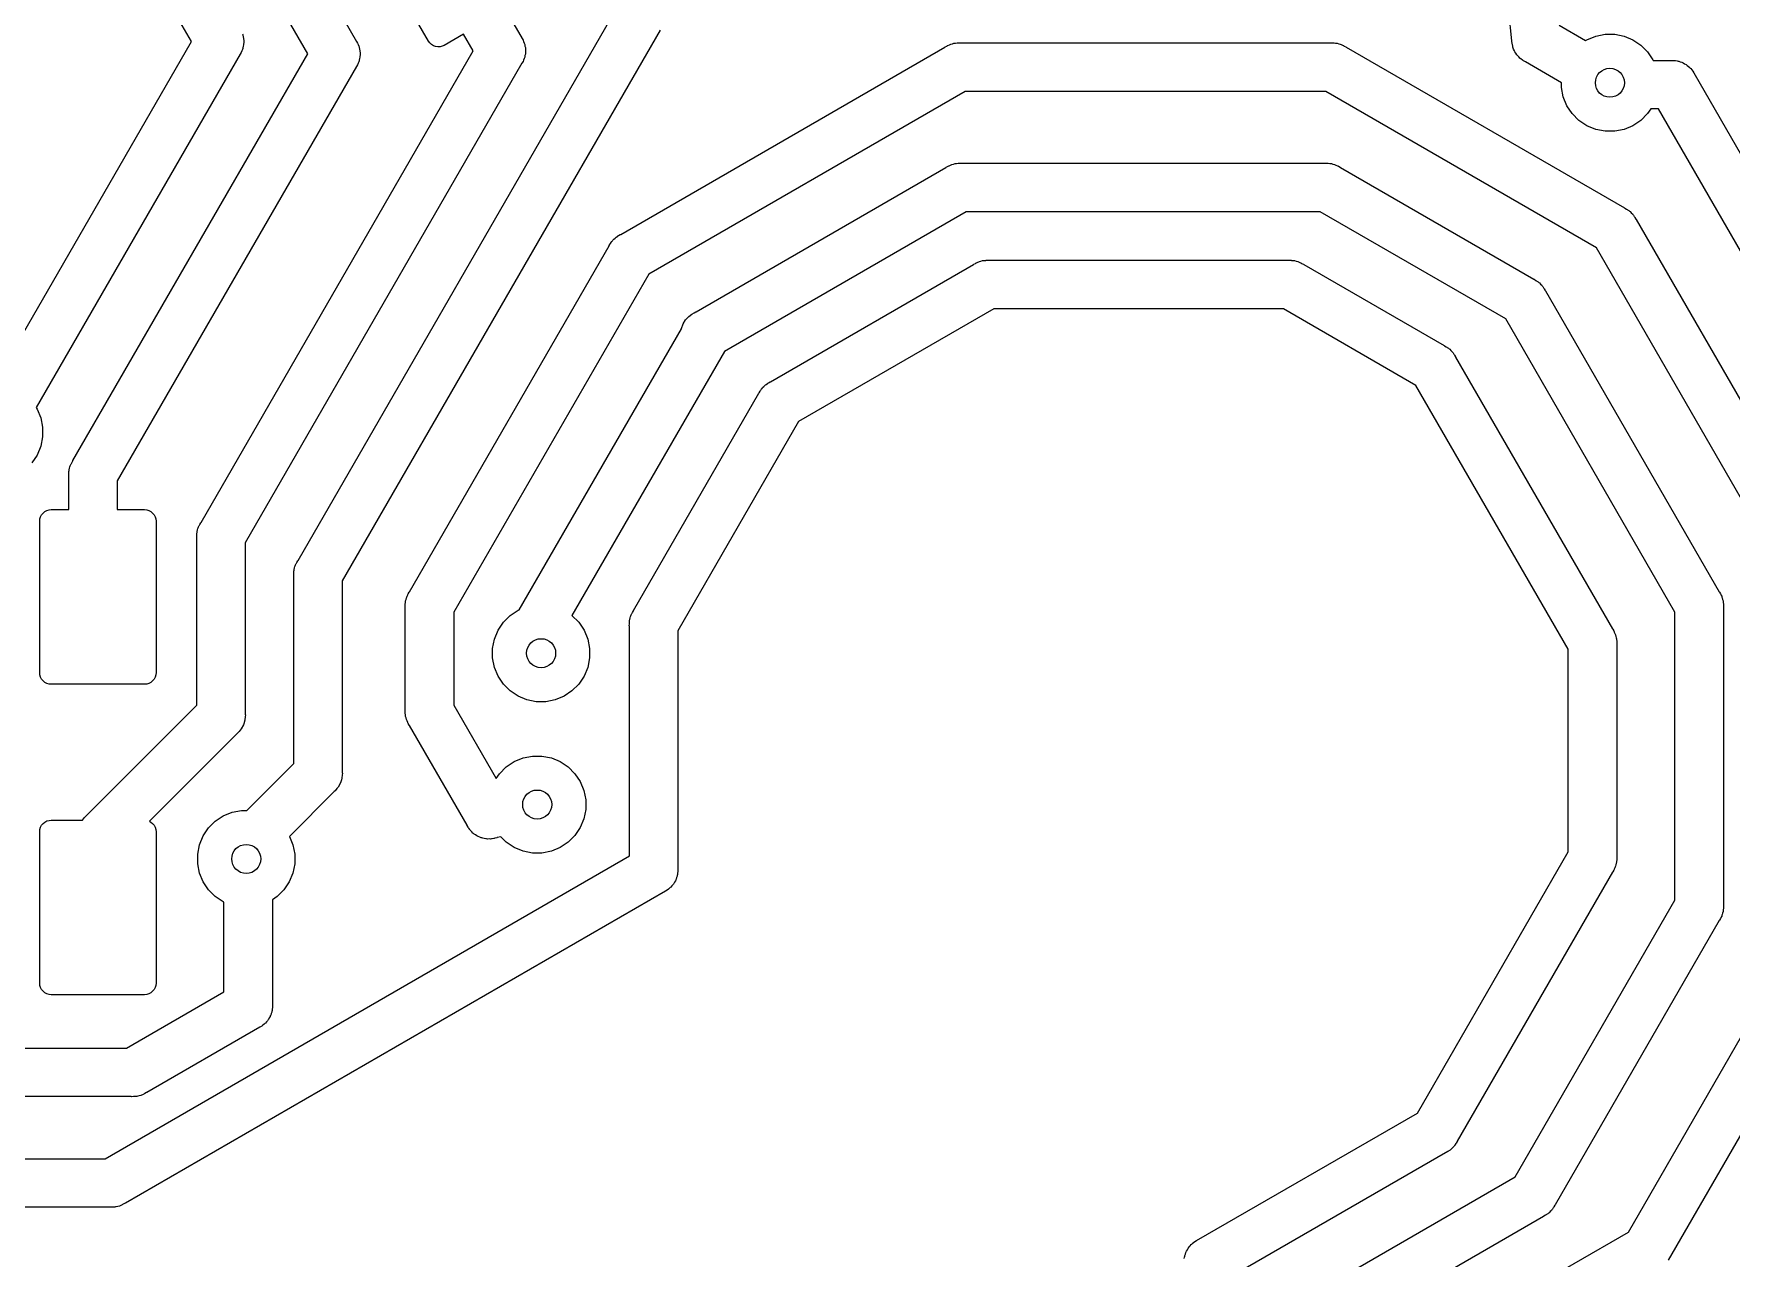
# Model space of a CAD drawing. Extents: x 3.79 to 7.56, y -4.78 to -3.57.
# Drawn here: x 4.8947 to 5.2392, y -4.203 to -3.9547 of the extents above; entities that cross this region are included whole.
import ezdxf

# ---------------------------------------------------------------- set-up
doc = ezdxf.new("R2010")
doc.units = 0
doc.header["$MEASUREMENT"] = 0
doc.layers.add('BLACK', color=7, linetype='CONTINUOUS')

msp = doc.modelspace()

# ---------------------------------------------------------------- linework, layer by layer
at = {"layer": 'BLACK', "linetype": 'CONTINUOUS'}
for p, q in [((4.94114, -3.92321), (4.96018, -3.95619)), ((4.92667, -3.95621), (4.91029, -3.92784)), ((4.95028, -3.95872), (4.93216, -3.92733)), ((4.97477, -3.95612), (4.95941, -3.92953)), ((4.9483, -4.06148), (5.0128, -3.94978)), ((4.99044, -3.9498), (4.99377, -3.95557)), ((5.19468, -3.95608), (5.19404, -3.9501)), ((5.02178, -3.95391), (4.95728, -4.06561)), ((5.20424, -3.9529), (5.20963, -3.95602)), ((4.88661, -4.02559), (4.92667, -3.95621)), ((4.93703, -3.95462), (4.93707, -3.95478)), ((4.93707, -3.95764), (4.93703, -3.9578)), ((4.93707, -3.95478), (4.93713, -3.95493)), ((4.93713, -3.95749), (4.93707, -3.95764)), ((4.93713, -3.95493), (4.93718, -3.95525)), ((4.93718, -3.95717), (4.93713, -3.95749)), ((4.93718, -3.95525), (4.93725, -3.95557)), ((4.93725, -3.95686), (4.93718, -3.95717)), ((4.93725, -3.95557), (4.93726, -3.95573)), ((4.93726, -3.9567), (4.93725, -3.95686)), ((4.93726, -3.95573), (4.93729, -3.95589)), ((4.93729, -3.95654), (4.93726, -3.9567)), ((4.93729, -3.95589), (4.93728, -3.95621)), ((4.93728, -3.95621), (4.93729, -3.95654)), ((4.96018, -3.95619), (4.9604, -3.95653)), ((4.9604, -3.95653), (4.96051, -3.95683)), ((4.96051, -3.95683), (4.96064, -3.95713)), ((4.96064, -3.95713), (4.96068, -3.95729)), ((4.96068, -3.95729), (4.96074, -3.95744)), ((4.96074, -3.95744), (4.96079, -3.95776)), ((4.97504, -3.9565), (4.97477, -3.95612)), ((4.97537, -3.95682), (4.97504, -3.9565)), ((4.97577, -3.95706), (4.97537, -3.95682)), ((4.9762, -3.95723), (4.97577, -3.95706)), ((4.97666, -3.9573), (4.9762, -3.95723)), ((4.97712, -3.95729), (4.97666, -3.9573)), ((4.97757, -3.95718), (4.97712, -3.95729)), ((4.97799, -3.95699), (4.97757, -3.95718)), ((4.98191, -3.95473), (4.97799, -3.95699)), ((4.98386, -3.9581), (4.98191, -3.95473)), ((4.99377, -3.95557), (4.99398, -3.95591)), ((4.99398, -3.95591), (4.99409, -3.95621)), ((4.99409, -3.95621), (4.99423, -3.95651)), ((4.99423, -3.95651), (4.99426, -3.95666)), ((4.99426, -3.95666), (4.99432, -3.95682)), ((4.99432, -3.95682), (4.99437, -3.95713)), ((4.99437, -3.95713), (4.99445, -3.95745)), ((4.99445, -3.95745), (4.99445, -3.95761)), ((4.99445, -3.95761), (4.99448, -3.95777)), ((5.0138, -3.99533), (5.07958, -3.95736)), ((5.07958, -3.95736), (5.07964, -3.95731)), ((5.07964, -3.95731), (5.08, -3.95712)), ((5.08, -3.95712), (5.08014, -3.95703)), ((5.08014, -3.95703), (5.08021, -3.957)), ((5.08021, -3.957), (5.0805, -3.95685)), ((5.0805, -3.95685), (5.08065, -3.9568)), ((5.08065, -3.9568), (5.0808, -3.95673)), ((5.0808, -3.95673), (5.08111, -3.95666)), ((5.08111, -3.95666), (5.08142, -3.95657)), ((5.08142, -3.95657), (5.08159, -3.95655)), ((5.08159, -3.95655), (5.08174, -3.95651)), ((5.08174, -3.95651), (5.08207, -3.9565)), ((5.08207, -3.9565), (5.08215, -3.9565)), ((5.08215, -3.9565), (5.08231, -3.9565)), ((5.08231, -3.9565), (5.08271, -3.95648)), ((5.08271, -3.95648), (5.08279, -3.9565)), ((5.08279, -3.9565), (5.15785, -3.9565)), ((5.15785, -3.9565), (5.15793, -3.95648)), ((5.15793, -3.95648), (5.15833, -3.9565)), ((5.15833, -3.9565), (5.15849, -3.9565)), ((5.15849, -3.9565), (5.15857, -3.9565)), ((5.15857, -3.9565), (5.1589, -3.95651)), ((5.1589, -3.95651), (5.15905, -3.95655)), ((5.15905, -3.95655), (5.15922, -3.95657)), ((5.15922, -3.95657), (5.15953, -3.95666)), ((5.15953, -3.95666), (5.15984, -3.95673)), ((5.15984, -3.95673), (5.15999, -3.9568)), ((5.15999, -3.9568), (5.16014, -3.95685)), ((5.16014, -3.95685), (5.16043, -3.957)), ((5.16043, -3.957), (5.1605, -3.95703)), ((5.1605, -3.95703), (5.16064, -3.95712)), ((5.16064, -3.95712), (5.161, -3.95731)), ((5.161, -3.95731), (5.16106, -3.95736)), ((5.16106, -3.95736), (5.21753, -3.98996)), ((5.19467, -3.95622), (5.19468, -3.95608)), ((5.19473, -3.95656), (5.19467, -3.95622)), ((5.19474, -3.95666), (5.19473, -3.95656)), ((5.19477, -3.9568), (5.19474, -3.95666)), ((5.19483, -3.95718), (5.19477, -3.9568)), ((5.19486, -3.95727), (5.19483, -3.95718)), ((5.19488, -3.95737), (5.19486, -3.95727)), ((5.19503, -3.95773), (5.19488, -3.95737)), ((5.19517, -3.95809), (5.19503, -3.95773)), ((5.20963, -3.95602), (5.2099, -3.95584)), ((5.2099, -3.95584), (5.2117, -3.9551)), ((5.2117, -3.9551), (5.2136, -3.95472)), ((5.2136, -3.95472), (5.21554, -3.95472)), ((5.21554, -3.95472), (5.21744, -3.9551)), ((5.21744, -3.9551), (5.21923, -3.95584)), ((5.21923, -3.95584), (5.22084, -3.95692)), ((5.22084, -3.95692), (5.22221, -3.95829)), ((4.93657, -3.95874), (4.89515, -4.03049)), ((4.90263, -4.04124), (4.95028, -3.95872)), ((4.92862, -4.05378), (4.98386, -3.9581)), ((4.93679, -3.9584), (4.93657, -3.95874)), ((4.9369, -3.9581), (4.93679, -3.9584)), ((4.93703, -3.9578), (4.9369, -3.9581)), ((4.99376, -3.96062), (4.9376, -4.05791)), ((4.9604, -3.96091), (4.96018, -3.96125)), ((4.96051, -3.9606), (4.9604, -3.96091)), ((4.96064, -3.96031), (4.96051, -3.9606)), ((4.96068, -3.96015), (4.96064, -3.96031)), ((4.96074, -3.96), (4.96068, -3.96015)), ((4.96079, -3.95968), (4.96074, -3.96)), ((4.96079, -3.95776), (4.96086, -3.95807)), ((4.96086, -3.95936), (4.96079, -3.95968)), ((4.96086, -3.95807), (4.96087, -3.95823)), ((4.96087, -3.9592), (4.96086, -3.95936)), ((4.96087, -3.95823), (4.9609, -3.95839)), ((4.9609, -3.95904), (4.96087, -3.9592)), ((4.9609, -3.95839), (4.96089, -3.95872)), ((4.96089, -3.95872), (4.9609, -3.95904)), ((4.99398, -3.96028), (4.99376, -3.96062)), ((4.99409, -3.95998), (4.99398, -3.96028)), ((4.99423, -3.95968), (4.99409, -3.95998)), ((4.99426, -3.95953), (4.99423, -3.95968)), ((4.99432, -3.95938), (4.99426, -3.95953)), ((4.99437, -3.95906), (4.99432, -3.95938)), ((4.99445, -3.95874), (4.99437, -3.95906)), ((4.99448, -3.95842), (4.99445, -3.95858)), ((4.99445, -3.95858), (4.99445, -3.95874)), ((4.99448, -3.95777), (4.99447, -3.9581)), ((4.99447, -3.9581), (4.99448, -3.95842)), ((5.19522, -3.95817), (5.19517, -3.95809)), ((5.19526, -3.95827), (5.19522, -3.95817)), ((5.19548, -3.95858), (5.19526, -3.95827)), ((5.19568, -3.95891), (5.19548, -3.95858)), ((5.19575, -3.95899), (5.19568, -3.95891)), ((5.19581, -3.95907), (5.19575, -3.95899)), ((5.19608, -3.95934), (5.19581, -3.95907)), ((5.19634, -3.95962), (5.19608, -3.95934)), ((5.19642, -3.95968), (5.19634, -3.95962)), ((5.1965, -3.95975), (5.19642, -3.95968)), ((5.19682, -3.95996), (5.1965, -3.95975)), ((5.19693, -3.96004), (5.19682, -3.95996)), ((5.19702, -3.96009), (5.19693, -3.96004)), ((5.19731, -3.96028), (5.19702, -3.96009)), ((5.19744, -3.96034), (5.19731, -3.96028)), ((5.20472, -3.96456), (5.19744, -3.96034)), ((5.22221, -3.95829), (5.22329, -3.9599)), ((5.22329, -3.9599), (5.22335, -3.96004)), ((5.22335, -3.96004), (5.22719, -3.96004)), ((5.22719, -3.96004), (5.22759, -3.96003)), ((5.22759, -3.96003), (5.22791, -3.96008)), ((5.22791, -3.96008), (5.22824, -3.96011)), ((5.22824, -3.96011), (5.22839, -3.96016)), ((5.22839, -3.96016), (5.22855, -3.96018)), ((5.22855, -3.96018), (5.22885, -3.9603)), ((5.22885, -3.9603), (5.22916, -3.96039)), ((5.22916, -3.96039), (5.22931, -3.96047)), ((5.22931, -3.96047), (5.22946, -3.96053)), ((5.22946, -3.96053), (5.22973, -3.9607)), ((5.22973, -3.9607), (5.23002, -3.96085)), ((5.23002, -3.96085), (5.23014, -3.96095)), ((5.23014, -3.96095), (5.23028, -3.96104)), ((5.23028, -3.96104), (5.23052, -3.96126)), ((4.96018, -3.96125), (4.91161, -4.04537)), ((5.20472, -3.96554), (5.20472, -3.96456)), ((5.23052, -3.96126), (5.23077, -3.96146)), ((5.23077, -3.96146), (5.23087, -3.96159)), ((5.23087, -3.96159), (5.23099, -3.9617)), ((5.23099, -3.9617), (5.23118, -3.96196)), ((5.23118, -3.96196), (5.23138, -3.96221)), ((5.23138, -3.96221), (5.23157, -3.96257)), ((5.23157, -3.96257), (5.2829, -4.05148)), ((5.08371, -3.96634), (5.01951, -4.0034)), ((5.15693, -3.96634), (5.08371, -3.96634)), ((5.21182, -3.99803), (5.15693, -3.96634)), ((5.2051, -3.96744), (5.20472, -3.96554)), ((5.20584, -3.96923), (5.2051, -3.96744)), ((5.20692, -3.97084), (5.20584, -3.96923)), ((5.20829, -3.97221), (5.20692, -3.97084)), ((5.22221, -3.97084), (5.22084, -3.97221)), ((5.22285, -3.96988), (5.22221, -3.97084)), ((5.22443, -3.96988), (5.22285, -3.96988)), ((5.27392, -4.0556), (5.22443, -3.96988)), ((5.2099, -3.97329), (5.20829, -3.97221)), ((5.2117, -3.97403), (5.2099, -3.97329)), ((5.2136, -3.97441), (5.2117, -3.97403)), ((5.21554, -3.97441), (5.2136, -3.97441)), ((5.21744, -3.97403), (5.21554, -3.97441)), ((5.21923, -3.97329), (5.21744, -3.97403)), ((5.22084, -3.97221), (5.21923, -3.97329)), ((5.02912, -4.01103), (5.07981, -3.98177)), ((5.07981, -3.98177), (5.07987, -3.98172)), ((5.07987, -3.98172), (5.08023, -3.98152)), ((5.08023, -3.98152), (5.08037, -3.98144)), ((5.08037, -3.98144), (5.08044, -3.98141)), ((5.08044, -3.98141), (5.08073, -3.98126)), ((5.08073, -3.98126), (5.08088, -3.98121)), ((5.08088, -3.98121), (5.08103, -3.98114)), ((5.08103, -3.98114), (5.08135, -3.98107)), ((5.08135, -3.98107), (5.08166, -3.98098)), ((5.08166, -3.98098), (5.08182, -3.98096)), ((5.08182, -3.98096), (5.08198, -3.98092)), ((5.08198, -3.98092), (5.0823, -3.98091)), ((5.0823, -3.98091), (5.08238, -3.98091)), ((5.08238, -3.98091), (5.08254, -3.98091)), ((5.08254, -3.98091), (5.08294, -3.98089)), ((5.08294, -3.98089), (5.08302, -3.98091)), ((5.08302, -3.98091), (5.15667, -3.98091)), ((5.15667, -3.98091), (5.15675, -3.98089)), ((5.15675, -3.98089), (5.15715, -3.98091)), ((5.15715, -3.98091), (5.15731, -3.98091)), ((5.15731, -3.98091), (5.15739, -3.98091)), ((5.15739, -3.98091), (5.15772, -3.98092)), ((5.15772, -3.98092), (5.15787, -3.98096)), ((5.15787, -3.98096), (5.15804, -3.98098)), ((5.15804, -3.98098), (5.15835, -3.98107)), ((5.15835, -3.98107), (5.15866, -3.98114)), ((5.15866, -3.98114), (5.15881, -3.98121)), ((5.15881, -3.98121), (5.15896, -3.98126)), ((5.15896, -3.98126), (5.15925, -3.98141)), ((5.15925, -3.98141), (5.15932, -3.98144)), ((5.15932, -3.98144), (5.15946, -3.98152)), ((5.15946, -3.98152), (5.15982, -3.98172)), ((5.15982, -3.98172), (5.15988, -3.98177)), ((5.15988, -3.98177), (5.19913, -4.00443)), ((5.08394, -3.99075), (5.03483, -4.0191)), ((5.15575, -3.99075), (5.08394, -3.99075)), ((5.19341, -4.01249), (5.15575, -3.99075)), ((5.21753, -3.98996), (5.21761, -3.98999)), ((5.21761, -3.98999), (5.21795, -3.9902)), ((5.21795, -3.9902), (5.21809, -3.99028)), ((5.21809, -3.99028), (5.21816, -3.99033)), ((5.21816, -3.99033), (5.21843, -3.9905)), ((5.21843, -3.9905), (5.21855, -3.99061)), ((5.21855, -3.99061), (5.21868, -3.99071)), ((5.21868, -3.99071), (5.2189, -3.99094)), ((5.2189, -3.99094), (5.21914, -3.99116)), ((5.21914, -3.99116), (5.21923, -3.99129)), ((5.21923, -3.99129), (5.21934, -3.99141)), ((5.21934, -3.99141), (5.21951, -3.99169)), ((5.21951, -3.99169), (5.21956, -3.99175)), ((5.21956, -3.99175), (5.21964, -3.99189)), ((5.21964, -3.99189), (5.21985, -3.99224)), ((5.01324, -3.99566), (5.01338, -3.99558)), ((5.01338, -3.99558), (5.01372, -3.99536)), ((5.01372, -3.99536), (5.0138, -3.99533)), ((5.21985, -3.99224), (5.21988, -3.99231)), ((5.21988, -3.99231), (5.2544, -4.0521)), ((4.97094, -4.06786), (5.01145, -3.99769)), ((5.01145, -3.99769), (5.01148, -3.99761)), ((5.01148, -3.99761), (5.01169, -3.99727)), ((5.01169, -3.99727), (5.01177, -3.99713)), ((5.01177, -3.99713), (5.01182, -3.99706)), ((5.01182, -3.99706), (5.01199, -3.99679)), ((5.01199, -3.99679), (5.0121, -3.99667)), ((5.0121, -3.99667), (5.01219, -3.99654)), ((5.01219, -3.99654), (5.01243, -3.99632)), ((5.01243, -3.99632), (5.01265, -3.99608)), ((5.01265, -3.99608), (5.01278, -3.99599)), ((5.01278, -3.99599), (5.0129, -3.99588)), ((5.0129, -3.99588), (5.01318, -3.9957)), ((5.01318, -3.9957), (5.01324, -3.99566)), ((5.24506, -4.05561), (5.21182, -3.99803)), ((5.04419, -4.02523), (5.08538, -4.00145)), ((5.08538, -4.00145), (5.08544, -4.0014)), ((5.08544, -4.0014), (5.0858, -4.00121)), ((5.0858, -4.00121), (5.08594, -4.00113)), ((5.08594, -4.00113), (5.08601, -4.0011)), ((5.08601, -4.0011), (5.0863, -4.00094)), ((5.0863, -4.00094), (5.08645, -4.0009)), ((5.08645, -4.0009), (5.0866, -4.00083)), ((5.0866, -4.00083), (5.08691, -4.00076)), ((5.08691, -4.00076), (5.08722, -4.00066)), ((5.08722, -4.00066), (5.08739, -4.00065)), ((5.08739, -4.00065), (5.08754, -4.00061)), ((5.08754, -4.00061), (5.08787, -4.0006)), ((5.08787, -4.0006), (5.08795, -4.00059)), ((5.08795, -4.00059), (5.08811, -4.00059)), ((5.08811, -4.00059), (5.08851, -4.00058)), ((5.08851, -4.00058), (5.08859, -4.00059)), ((5.08859, -4.00059), (5.1492, -4.00059)), ((5.1492, -4.00059), (5.14928, -4.00058)), ((5.14928, -4.00058), (5.14969, -4.00059)), ((5.14969, -4.00059), (5.14985, -4.00059)), ((5.14985, -4.00059), (5.14993, -4.0006)), ((5.14993, -4.0006), (5.15025, -4.00061)), ((5.15025, -4.00061), (5.15041, -4.00065)), ((5.15041, -4.00065), (5.15057, -4.00066)), ((5.15057, -4.00066), (5.15088, -4.00076)), ((5.15088, -4.00076), (5.1512, -4.00083)), ((5.1512, -4.00083), (5.15134, -4.0009)), ((5.15134, -4.0009), (5.1515, -4.00094)), ((5.1515, -4.00094), (5.15178, -4.0011)), ((5.15178, -4.0011), (5.15186, -4.00113)), ((5.15186, -4.00113), (5.152, -4.00121)), ((5.152, -4.00121), (5.15235, -4.0014)), ((5.15235, -4.0014), (5.15242, -4.00145)), ((5.15242, -4.00145), (5.1809, -4.0179)), ((5.01951, -4.0034), (4.97992, -4.07198)), ((5.19913, -4.00443), (5.1992, -4.00445)), ((5.1992, -4.00445), (5.19955, -4.00467)), ((5.19955, -4.00467), (5.19969, -4.00475)), ((5.19969, -4.00475), (5.19975, -4.0048)), ((5.19975, -4.0048), (5.20003, -4.00497)), ((5.20003, -4.00497), (5.20014, -4.00508)), ((5.20014, -4.00508), (5.20028, -4.00517)), ((5.20028, -4.00517), (5.2005, -4.00541)), ((5.2005, -4.00541), (5.20073, -4.00563)), ((5.20073, -4.00563), (5.20083, -4.00576)), ((5.20083, -4.00576), (5.20094, -4.00588)), ((5.20094, -4.00588), (5.20111, -4.00615)), ((5.20111, -4.00615), (5.20116, -4.00622)), ((5.20116, -4.00622), (5.20124, -4.00636)), ((5.20124, -4.00636), (5.20145, -4.0067)), ((5.20145, -4.0067), (5.20148, -4.00678)), ((5.20148, -4.00678), (5.23674, -4.06785)), ((5.02647, -4.0135), (5.02698, -4.01267)), ((5.02698, -4.01267), (5.02765, -4.01197)), ((5.02765, -4.01197), (5.02824, -4.01154)), ((5.02824, -4.01154), (5.0287, -4.01127)), ((5.0287, -4.01127), (5.02904, -4.01106)), ((5.02904, -4.01106), (5.02912, -4.01103)), ((5.08951, -4.01043), (5.04991, -4.0333)), ((5.14829, -4.01043), (5.08951, -4.01043)), ((5.17519, -4.02597), (5.14829, -4.01043)), ((5.22776, -4.07197), (5.19341, -4.01249)), ((4.99322, -4.07149), (5.02611, -4.01453)), ((5.02611, -4.01453), (5.02613, -4.0144)), ((5.02613, -4.0144), (5.02647, -4.0135)), ((5.03483, -4.0191), (5.00391, -4.07267)), ((5.1809, -4.0179), (5.18098, -4.01793)), ((5.18098, -4.01793), (5.18132, -4.01814)), ((5.18132, -4.01814), (5.18146, -4.01822)), ((5.18146, -4.01822), (5.18153, -4.01827)), ((5.18153, -4.01827), (5.1818, -4.01844)), ((5.1818, -4.01844), (5.18192, -4.01855)), ((5.18192, -4.01855), (5.18205, -4.01864)), ((5.18205, -4.01864), (5.18227, -4.01888)), ((5.18227, -4.01888), (5.18251, -4.0191)), ((5.18251, -4.0191), (5.18261, -4.01923)), ((5.18261, -4.01923), (5.18272, -4.01935)), ((5.18272, -4.01935), (5.18289, -4.01963)), ((5.18289, -4.01963), (5.18293, -4.01969)), ((5.18293, -4.01969), (5.18302, -4.01983)), ((5.18302, -4.01983), (5.18323, -4.02018)), ((5.18323, -4.02018), (5.18326, -4.02025)), ((5.18326, -4.02025), (5.21508, -4.07538)), ((5.04238, -4.02668), (5.04249, -4.02657)), ((5.04249, -4.02657), (5.04259, -4.02643)), ((5.04259, -4.02643), (5.04282, -4.02621)), ((5.04282, -4.02621), (5.04304, -4.02598)), ((5.04304, -4.02598), (5.04318, -4.02588)), ((5.04318, -4.02588), (5.04329, -4.02577)), ((5.04329, -4.02577), (5.04357, -4.0256)), ((5.04357, -4.0256), (5.04363, -4.02555)), ((5.04363, -4.02555), (5.04377, -4.02547)), ((5.04377, -4.02547), (5.04412, -4.02526)), ((5.04412, -4.02526), (5.04419, -4.02523)), ((5.2061, -4.07951), (5.17519, -4.02597)), ((5.01641, -4.07163), (5.04184, -4.02758)), ((5.04184, -4.02758), (5.04187, -4.02751)), ((5.04187, -4.02751), (5.04208, -4.02717)), ((5.04208, -4.02717), (5.04216, -4.02702)), ((5.04216, -4.02702), (5.04221, -4.02696)), ((5.04221, -4.02696), (5.04238, -4.02668)), ((4.89515, -4.03049), (4.89534, -4.03077)), ((4.89534, -4.03077), (4.89608, -4.03256)), ((4.89608, -4.03256), (4.89646, -4.03446)), ((5.04991, -4.0333), (5.02539, -4.07575)), ((4.89646, -4.0364), (4.89608, -4.0383)), ((4.89646, -4.03446), (4.89646, -4.0364)), ((4.89534, -4.0401), (4.89426, -4.04171)), ((4.89608, -4.0383), (4.89534, -4.0401)), ((4.90177, -4.04381), (4.90178, -4.04373)), ((4.90177, -4.04398), (4.90177, -4.04381)), ((4.90178, -4.04373), (4.90179, -4.04341)), ((4.90179, -4.04341), (4.90183, -4.04325)), ((4.90183, -4.04325), (4.90184, -4.04309)), ((4.90184, -4.04309), (4.90194, -4.04278)), ((4.90194, -4.04278), (4.90201, -4.04247)), ((4.90201, -4.04247), (4.90208, -4.04232)), ((4.90208, -4.04232), (4.90212, -4.04216)), ((4.90212, -4.04216), (4.90228, -4.04188)), ((4.90228, -4.04188), (4.90231, -4.0418)), ((4.90231, -4.0418), (4.90239, -4.04166)), ((4.90239, -4.04166), (4.90258, -4.04131)), ((4.90258, -4.04131), (4.90263, -4.04124)), ((4.90176, -4.04438), (4.90177, -4.04398)), ((4.90177, -4.04446), (4.90176, -4.04438)), ((4.90177, -4.05118), (4.90177, -4.04446)), ((4.91161, -4.04537), (4.91161, -4.05118)), ((4.89587, -4.05354), (4.89591, -4.05308)), ((4.89587, -4.08425), (4.89587, -4.05354)), ((4.89591, -4.05308), (4.89605, -4.05264)), ((4.89605, -4.05264), (4.89626, -4.05223)), ((4.89626, -4.05223), (4.89656, -4.05187)), ((4.89656, -4.05187), (4.89692, -4.05158)), ((4.89692, -4.05158), (4.89732, -4.05136)), ((4.89732, -4.05136), (4.89777, -4.05123)), ((4.89777, -4.05123), (4.89823, -4.05118)), ((4.89823, -4.05118), (4.90177, -4.05118)), ((4.91161, -4.05118), (4.91713, -4.05118)), ((4.91713, -4.05118), (4.91759, -4.05123)), ((4.91759, -4.05123), (4.91803, -4.05136)), ((4.91803, -4.05136), (4.91844, -4.05158)), ((4.91844, -4.05158), (4.9188, -4.05187)), ((4.9188, -4.05187), (4.91909, -4.05223)), ((4.91909, -4.05223), (4.91931, -4.05264)), ((4.91931, -4.05264), (4.91944, -4.05308)), ((4.91944, -4.05308), (4.91949, -4.05354)), ((4.91949, -4.05354), (4.91949, -4.08425)), ((4.92838, -4.0542), (4.92857, -4.05384)), ((4.92857, -4.05384), (4.92862, -4.05378)), ((4.92774, -4.05691), (4.92776, -4.05651)), ((4.92776, -4.05699), (4.92774, -4.05691)), ((4.92776, -4.05627), (4.92777, -4.05594)), ((4.92776, -4.05635), (4.92776, -4.05627)), ((4.92776, -4.05651), (4.92776, -4.05635)), ((4.92776, -4.07307), (4.92776, -4.05699)), ((4.92777, -4.05594), (4.92781, -4.05579)), ((4.92781, -4.05579), (4.92783, -4.05562)), ((4.92783, -4.05562), (4.92792, -4.05531)), ((4.92792, -4.05531), (4.92799, -4.055)), ((4.92799, -4.055), (4.92806, -4.05485)), ((4.92806, -4.05485), (4.92811, -4.0547)), ((4.92811, -4.0547), (4.92826, -4.05441)), ((4.92826, -4.05441), (4.92829, -4.05434)), ((4.92829, -4.05434), (4.92838, -4.0542)), ((4.9376, -4.05791), (4.9376, -4.09267)), ((4.94743, -4.06462), (4.94744, -4.06421)), ((4.94744, -4.06405), (4.94745, -4.06397)), ((4.94744, -4.06421), (4.94744, -4.06405)), ((4.94745, -4.06397), (4.94746, -4.06365)), ((4.94746, -4.06365), (4.9475, -4.06349)), ((4.9475, -4.06349), (4.94751, -4.06333)), ((4.94751, -4.06333), (4.94761, -4.06302)), ((4.94761, -4.06302), (4.94768, -4.0627)), ((4.94768, -4.0627), (4.94775, -4.06256)), ((4.94775, -4.06256), (4.94779, -4.0624)), ((4.94779, -4.0624), (4.94795, -4.06212)), ((4.94795, -4.06212), (4.94798, -4.06204)), ((4.94798, -4.06204), (4.94806, -4.0619)), ((4.94806, -4.0619), (4.94825, -4.06155)), ((4.94825, -4.06155), (4.9483, -4.06148)), ((4.94744, -4.0647), (4.94743, -4.06462)), ((4.94744, -4.10269), (4.94744, -4.0647)), ((4.95728, -4.06561), (4.95728, -4.10448)), ((4.97069, -4.06827), (4.97088, -4.06792)), ((4.97088, -4.06792), (4.97094, -4.06786)), ((5.23674, -4.06785), (5.23679, -4.06791)), ((5.23679, -4.06791), (5.23698, -4.06826)), ((4.97006, -4.07099), (4.97007, -4.07059)), ((4.97007, -4.07107), (4.97006, -4.07099)), ((4.97007, -4.07042), (4.97008, -4.07034)), ((4.97007, -4.07059), (4.97007, -4.07042)), ((4.97007, -4.09175), (4.97007, -4.07107)), ((4.97008, -4.07034), (4.97009, -4.07002)), ((4.97009, -4.07002), (4.97013, -4.06986)), ((4.97013, -4.06986), (4.97015, -4.0697)), ((4.97015, -4.0697), (4.97024, -4.06939)), ((4.97024, -4.06939), (4.97031, -4.06908)), ((4.97031, -4.06908), (4.97038, -4.06893)), ((4.97038, -4.06893), (4.97043, -4.06877)), ((4.97043, -4.06877), (4.97058, -4.06849)), ((4.97058, -4.06849), (4.97061, -4.06841)), ((4.97061, -4.06841), (4.97069, -4.06827)), ((5.23698, -4.06826), (5.23706, -4.0684)), ((5.23706, -4.0684), (5.23709, -4.06848)), ((5.23709, -4.06848), (5.23725, -4.06876)), ((5.23725, -4.06876), (5.23729, -4.06892)), ((5.23729, -4.06892), (5.23736, -4.06907)), ((5.23736, -4.06907), (5.23743, -4.06938)), ((5.23743, -4.06938), (5.23753, -4.06969)), ((5.23753, -4.06969), (5.23754, -4.06985)), ((5.23754, -4.06985), (5.23758, -4.07001)), ((5.23758, -4.07001), (5.23759, -4.07033)), ((5.23759, -4.07033), (5.2376, -4.07041)), ((5.2376, -4.07041), (5.2376, -4.07058)), ((5.2376, -4.07058), (5.23761, -4.07098)), ((5.23761, -4.07098), (5.2376, -4.07106)), ((5.2376, -4.07106), (5.2376, -4.13135)), ((4.92776, -4.09087), (4.92776, -4.07307)), ((4.92776, -4.07307), (4.92776, -4.07307)), ((4.97992, -4.07198), (4.97992, -4.09084)), ((4.98892, -4.07565), (4.98999, -4.07404)), ((4.98999, -4.07404), (4.99136, -4.07267)), ((4.99136, -4.07267), (4.99298, -4.07159)), ((4.99298, -4.07159), (4.99322, -4.07149)), ((5.00391, -4.07267), (5.00391, -4.07267)), ((5.00391, -4.07267), (5.00528, -4.07404)), ((5.00528, -4.07404), (5.00636, -4.07565)), ((5.01554, -4.07476), (5.01555, -4.07436)), ((5.01555, -4.07484), (5.01554, -4.07476)), ((5.01555, -4.07419), (5.01556, -4.07411)), ((5.01555, -4.07436), (5.01555, -4.07419)), ((5.01555, -4.12143), (5.01555, -4.07484)), ((5.01556, -4.07411), (5.01557, -4.07379)), ((5.01557, -4.07379), (5.01561, -4.07363)), ((5.01561, -4.07363), (5.01562, -4.07347)), ((5.01562, -4.07347), (5.01572, -4.07316)), ((5.01572, -4.07316), (5.01579, -4.07285)), ((5.01579, -4.07285), (5.01586, -4.0727)), ((5.01586, -4.0727), (5.0159, -4.07254)), ((5.0159, -4.07254), (5.01606, -4.07226)), ((5.01606, -4.07226), (5.01609, -4.07218)), ((5.01609, -4.07218), (5.01617, -4.07204)), ((5.01617, -4.07204), (5.01636, -4.07169)), ((5.01636, -4.07169), (5.01641, -4.07163)), ((5.22776, -4.13043), (5.22776, -4.07197)), ((4.9878, -4.07935), (4.98817, -4.07744)), ((4.98817, -4.07744), (4.98892, -4.07565)), ((5.00636, -4.07565), (5.0071, -4.07744)), ((5.0071, -4.07744), (5.00748, -4.07935)), ((5.02539, -4.07575), (5.02539, -4.12419)), ((5.21508, -4.07538), (5.21514, -4.07544)), ((5.21514, -4.07544), (5.21533, -4.0758)), ((5.21533, -4.0758), (5.21541, -4.07594)), ((5.21541, -4.07594), (5.21544, -4.07601)), ((5.21544, -4.07601), (5.21559, -4.0763)), ((5.21559, -4.0763), (5.21564, -4.07645)), ((5.21564, -4.07645), (5.21571, -4.0766)), ((5.21571, -4.0766), (5.21578, -4.07691)), ((5.21578, -4.07691), (5.21587, -4.07722)), ((5.21587, -4.07722), (5.21589, -4.07738)), ((5.21589, -4.07738), (5.21593, -4.07754)), ((5.21593, -4.07754), (5.21594, -4.07787)), ((5.21594, -4.07787), (5.21594, -4.07795)), ((5.21594, -4.07795), (5.21594, -4.07811)), ((5.21594, -4.07811), (5.21596, -4.07851)), ((4.9878, -4.08128), (4.9878, -4.07935)), ((4.98817, -4.08319), (4.9878, -4.08128)), ((5.00748, -4.08128), (5.0071, -4.08319)), ((5.00748, -4.07935), (5.00748, -4.08128)), ((5.2061, -4.12062), (5.2061, -4.07951)), ((5.21596, -4.07851), (5.21594, -4.07859)), ((5.21594, -4.07859), (5.21594, -4.12154)), ((4.89591, -4.08471), (4.89587, -4.08425)), ((4.89605, -4.08516), (4.89591, -4.08471)), ((4.89626, -4.08556), (4.89605, -4.08516)), ((4.91931, -4.08516), (4.91909, -4.08556)), ((4.91944, -4.08471), (4.91931, -4.08516)), ((4.91949, -4.08425), (4.91944, -4.08471)), ((4.98892, -4.08498), (4.98817, -4.08319)), ((4.98999, -4.08659), (4.98892, -4.08498)), ((5.00636, -4.08498), (5.00528, -4.08659)), ((5.0071, -4.08319), (5.00636, -4.08498)), ((4.89656, -4.08592), (4.89626, -4.08556)), ((4.89692, -4.08622), (4.89656, -4.08592)), ((4.89732, -4.08643), (4.89692, -4.08622)), ((4.89777, -4.08657), (4.89732, -4.08643)), ((4.89823, -4.08661), (4.89777, -4.08657)), ((4.91713, -4.08661), (4.89823, -4.08661)), ((4.91759, -4.08657), (4.91713, -4.08661)), ((4.91803, -4.08643), (4.91759, -4.08657)), ((4.91844, -4.08622), (4.91803, -4.08643)), ((4.9188, -4.08592), (4.91844, -4.08622)), ((4.91909, -4.08556), (4.9188, -4.08592)), ((4.99136, -4.08796), (4.98999, -4.08659)), ((4.99298, -4.08904), (4.99136, -4.08796)), ((5.00391, -4.08796), (5.0023, -4.08904)), ((5.00528, -4.08659), (5.00391, -4.08796)), ((4.90498, -4.11365), (4.92776, -4.09087)), ((4.97006, -4.09183), (4.97007, -4.09175)), ((4.97007, -4.09224), (4.97006, -4.09183)), ((4.97992, -4.09084), (4.98853, -4.10576)), ((4.99477, -4.08978), (4.99298, -4.08904)), ((4.99667, -4.09016), (4.99477, -4.08978)), ((4.99861, -4.09016), (4.99667, -4.09016)), ((5.00051, -4.08978), (4.99861, -4.09016)), ((5.0023, -4.08904), (5.00051, -4.08978)), ((4.93725, -4.09481), (4.93679, -4.09566)), ((4.9373, -4.09463), (4.93725, -4.09481)), ((4.93753, -4.09388), (4.9373, -4.09463)), ((4.9376, -4.09315), (4.93753, -4.09388)), ((4.9376, -4.09267), (4.93762, -4.09291)), ((4.93762, -4.09291), (4.9376, -4.09315)), ((4.9376, -4.09315), (4.9376, -4.09315)), ((4.97007, -4.0924), (4.97007, -4.09224)), ((4.97008, -4.09248), (4.97007, -4.0924)), ((4.97009, -4.0928), (4.97008, -4.09248)), ((4.97013, -4.09296), (4.97009, -4.0928)), ((4.97015, -4.09312), (4.97013, -4.09296)), ((4.97024, -4.09343), (4.97015, -4.09312)), ((4.97031, -4.09375), (4.97024, -4.09343)), ((4.97038, -4.09389), (4.97031, -4.09375)), ((4.97043, -4.09405), (4.97038, -4.09389)), ((4.97058, -4.09434), (4.97043, -4.09405)), ((4.97061, -4.09441), (4.97058, -4.09434)), ((4.97069, -4.09455), (4.97061, -4.09441)), ((4.97088, -4.0949), (4.97069, -4.09455)), ((4.97094, -4.09497), (4.97088, -4.0949)), ((4.98261, -4.11519), (4.97094, -4.09497)), ((4.93599, -4.09656), (4.91814, -4.11441)), ((4.93617, -4.09641), (4.93599, -4.09656)), ((4.93633, -4.09622), (4.93617, -4.09641)), ((4.93679, -4.09566), (4.93633, -4.09622)), ((4.93633, -4.09622), (4.93633, -4.09622)), ((4.99058, -4.10338), (4.99219, -4.1023)), ((4.99219, -4.1023), (4.99398, -4.10156)), ((4.99398, -4.10156), (4.99588, -4.10118)), ((4.99588, -4.10118), (4.99782, -4.10118)), ((4.99782, -4.10118), (4.99972, -4.10156)), ((4.99972, -4.10156), (5.00151, -4.1023)), ((5.00151, -4.1023), (5.00312, -4.10338)), ((4.93792, -4.1122), (4.94744, -4.10269)), ((4.95721, -4.10569), (4.95711, -4.10603)), ((4.95728, -4.10497), (4.95721, -4.10569)), ((4.95728, -4.10448), (4.95731, -4.10472)), ((4.95731, -4.10472), (4.95728, -4.10497)), ((4.95728, -4.10497), (4.95728, -4.10497)), ((4.98853, -4.10576), (4.98921, -4.10475)), ((4.98921, -4.10475), (4.99058, -4.10338)), ((5.00312, -4.10338), (5.0045, -4.10475)), ((5.0045, -4.10475), (5.00557, -4.10636)), ((4.95567, -4.10837), (4.94656, -4.11749)), ((4.95586, -4.10822), (4.95567, -4.10837)), ((4.95621, -4.10779), (4.95586, -4.10822)), ((4.95647, -4.10747), (4.95621, -4.10779)), ((4.95693, -4.10662), (4.95647, -4.10747)), ((4.95711, -4.10603), (4.95693, -4.10662)), ((5.00557, -4.10636), (5.00631, -4.10815)), ((5.00631, -4.10815), (5.00669, -4.11005)), ((4.93313, -4.11332), (4.93492, -4.11258)), ((4.93492, -4.11258), (4.93683, -4.1122)), ((4.93683, -4.1122), (4.93792, -4.1122)), ((5.00669, -4.11199), (5.00631, -4.11389)), ((5.00669, -4.11005), (5.00669, -4.11199)), ((4.89587, -4.11654), (4.89591, -4.11607)), ((4.89591, -4.11607), (4.89605, -4.11563)), ((4.89605, -4.11563), (4.89626, -4.11522)), ((4.89626, -4.11522), (4.89656, -4.11487)), ((4.89656, -4.11487), (4.89692, -4.11457)), ((4.89692, -4.11457), (4.89732, -4.11435)), ((4.89732, -4.11435), (4.89777, -4.11422)), ((4.89777, -4.11422), (4.89823, -4.11417)), ((4.89823, -4.11417), (4.90455, -4.11417)), ((4.90455, -4.11417), (4.90498, -4.11365)), ((4.91814, -4.11441), (4.91844, -4.11457)), ((4.91844, -4.11457), (4.9188, -4.11487)), ((4.9188, -4.11487), (4.91909, -4.11522)), ((4.91909, -4.11522), (4.91931, -4.11563)), ((4.91931, -4.11563), (4.91944, -4.11607)), ((4.91944, -4.11607), (4.91949, -4.11654)), ((4.92907, -4.11739), (4.93015, -4.11577)), ((4.93015, -4.11577), (4.93152, -4.1144)), ((4.93152, -4.1144), (4.93313, -4.11332)), ((4.98264, -4.11527), (4.98261, -4.11519)), ((4.98285, -4.11561), (4.98264, -4.11527)), ((4.98293, -4.11575), (4.98285, -4.11561)), ((4.98298, -4.11582), (4.98293, -4.11575)), ((4.98315, -4.11609), (4.98298, -4.11582)), ((4.98326, -4.11621), (4.98315, -4.11609)), ((5.00557, -4.11569), (5.0045, -4.1173)), ((5.00631, -4.11389), (5.00557, -4.11569)), ((4.89587, -4.14724), (4.89587, -4.11654)), ((4.91949, -4.11654), (4.91949, -4.14724)), ((4.92795, -4.12108), (4.92833, -4.11918)), ((4.92833, -4.11918), (4.92907, -4.11739)), ((4.94656, -4.11749), (4.94726, -4.11918)), ((4.94726, -4.11918), (4.94764, -4.12108)), ((4.98336, -4.11634), (4.98326, -4.11621)), ((4.98359, -4.11656), (4.98336, -4.11634)), ((4.98381, -4.1168), (4.98359, -4.11656)), ((4.98395, -4.11689), (4.98381, -4.1168)), ((4.98406, -4.117), (4.98395, -4.11689)), ((4.98434, -4.11717), (4.98406, -4.117)), ((4.9846, -4.11736), (4.98434, -4.11717)), ((4.98475, -4.11743), (4.9846, -4.11736)), ((4.98489, -4.11751), (4.98475, -4.11743)), ((4.98519, -4.11763), (4.98489, -4.11751)), ((4.98549, -4.11776), (4.98519, -4.11763)), ((4.98564, -4.1178), (4.98549, -4.11776)), ((4.9858, -4.11786), (4.98564, -4.1178)), ((4.98611, -4.11791), (4.9858, -4.11786)), ((4.98643, -4.11798), (4.98611, -4.11791)), ((4.98659, -4.11799), (4.98643, -4.11798)), ((4.98675, -4.11801), (4.98659, -4.11799)), ((4.98708, -4.118), (4.98675, -4.11801)), ((4.9874, -4.11801), (4.98708, -4.118)), ((4.98756, -4.11799), (4.9874, -4.11801)), ((4.98772, -4.11798), (4.98756, -4.11799)), ((4.98804, -4.11791), (4.98772, -4.11798)), ((4.98812, -4.1179), (4.98804, -4.11791)), ((4.98827, -4.11785), (4.98812, -4.1179)), ((4.98866, -4.11776), (4.98827, -4.11785)), ((4.98874, -4.11773), (4.98866, -4.11776)), ((4.98945, -4.11754), (4.98874, -4.11773)), ((4.99058, -4.11867), (4.98945, -4.11754)), ((4.99219, -4.11975), (4.99058, -4.11867)), ((5.00312, -4.11867), (5.00151, -4.11975)), ((5.0045, -4.1173), (5.00312, -4.11867)), ((4.90913, -4.18287), (5.01555, -4.12143)), ((4.92795, -4.12302), (4.92795, -4.12108)), ((4.92833, -4.12492), (4.92795, -4.12302)), ((4.94764, -4.12302), (4.94726, -4.12492)), ((4.94764, -4.12108), (4.94764, -4.12302)), ((4.99398, -4.12049), (4.99219, -4.11975)), ((4.99588, -4.12087), (4.99398, -4.12049)), ((4.99782, -4.12087), (4.99588, -4.12087)), ((4.99972, -4.12049), (4.99782, -4.12087)), ((5.00151, -4.11975), (4.99972, -4.12049)), ((5.17552, -4.1736), (5.2061, -4.12062)), ((5.21587, -4.12291), (5.21578, -4.12322)), ((5.21589, -4.12274), (5.21587, -4.12291)), ((5.21593, -4.12259), (5.21589, -4.12274)), ((5.21594, -4.12226), (5.21593, -4.12259)), ((5.21594, -4.12154), (5.21596, -4.12162)), ((5.21596, -4.12162), (5.21594, -4.12202)), ((5.21594, -4.12202), (5.21594, -4.12218)), ((5.21594, -4.12218), (5.21594, -4.12226)), ((4.92907, -4.12671), (4.92833, -4.12492)), ((4.94726, -4.12492), (4.94652, -4.12671)), ((5.02491, -4.12646), (5.02474, -4.12673)), ((5.02496, -4.12631), (5.02491, -4.12646)), ((5.02504, -4.12616), (5.02496, -4.12631)), ((5.02514, -4.12585), (5.02504, -4.12616)), ((5.02525, -4.12555), (5.02514, -4.12585)), ((5.02528, -4.12539), (5.02525, -4.12555)), ((5.02532, -4.12524), (5.02528, -4.12539)), ((5.02535, -4.12491), (5.02532, -4.12524)), ((5.02541, -4.1246), (5.02535, -4.12491)), ((5.02539, -4.12419), (5.02541, -4.1246)), ((5.21508, -4.12475), (5.18358, -4.17931)), ((5.21514, -4.12469), (5.21508, -4.12475)), ((5.21533, -4.12433), (5.21514, -4.12469)), ((5.21541, -4.12419), (5.21533, -4.12433)), ((5.21544, -4.12412), (5.21541, -4.12419)), ((5.21559, -4.12383), (5.21544, -4.12412)), ((5.21564, -4.12368), (5.21559, -4.12383)), ((5.21571, -4.12353), (5.21564, -4.12368)), ((5.21578, -4.12322), (5.21571, -4.12353)), ((5.02286, -4.12857), (4.91326, -4.19186)), ((4.93015, -4.12832), (4.92907, -4.12671)), ((4.93152, -4.12969), (4.93015, -4.12832)), ((4.93313, -4.13077), (4.93152, -4.12969)), ((4.94407, -4.12969), (4.94311, -4.13033)), ((4.94544, -4.12832), (4.94407, -4.12969)), ((4.94652, -4.12671), (4.94544, -4.12832)), ((5.02322, -4.12838), (5.02286, -4.12857)), ((5.02347, -4.12818), (5.02322, -4.12838)), ((5.02373, -4.12799), (5.02347, -4.12818)), ((5.02384, -4.12787), (5.02373, -4.12799)), ((5.02397, -4.12777), (5.02384, -4.12787)), ((5.02417, -4.12752), (5.02397, -4.12777)), ((5.0244, -4.12728), (5.02417, -4.12752)), ((5.02448, -4.12714), (5.0244, -4.12728)), ((5.02458, -4.12702), (5.02448, -4.12714)), ((5.02474, -4.12673), (5.02458, -4.12702)), ((5.21831, -4.19775), (5.25925, -4.12684)), ((4.93327, -4.13083), (4.93313, -4.13077)), ((4.93327, -4.14902), (4.93327, -4.13083)), ((4.94311, -4.13033), (4.94311, -4.15178)), ((5.19537, -4.18652), (5.22776, -4.13043)), ((5.26823, -4.13097), (5.22638, -4.20347)), ((5.23736, -4.13334), (5.23729, -4.13349)), ((5.23743, -4.13303), (5.23736, -4.13334)), ((5.23753, -4.13272), (5.23743, -4.13303)), ((5.23754, -4.13256), (5.23753, -4.13272)), ((5.23758, -4.1324), (5.23754, -4.13256)), ((5.23759, -4.13207), (5.23758, -4.1324)), ((5.2376, -4.13199), (5.23759, -4.13207)), ((5.2376, -4.13135), (5.23761, -4.13143)), ((5.23761, -4.13143), (5.2376, -4.13183)), ((5.2376, -4.13183), (5.2376, -4.13199)), ((5.23674, -4.13456), (5.20344, -4.19223)), ((5.23679, -4.1345), (5.23674, -4.13456)), ((5.23698, -4.13414), (5.23679, -4.1345)), ((5.23706, -4.134), (5.23698, -4.13414)), ((5.23709, -4.13393), (5.23706, -4.134)), ((5.23725, -4.13364), (5.23709, -4.13393)), ((5.23729, -4.13349), (5.23725, -4.13364)), ((4.89591, -4.1477), (4.89587, -4.14724)), ((4.89605, -4.14815), (4.89591, -4.1477)), ((4.89626, -4.14856), (4.89605, -4.14815)), ((4.89656, -4.14891), (4.89626, -4.14856)), ((4.89692, -4.14921), (4.89656, -4.14891)), ((4.89732, -4.14943), (4.89692, -4.14921)), ((4.89777, -4.14956), (4.89732, -4.14943)), ((4.89823, -4.14961), (4.89777, -4.14956)), ((4.91713, -4.14961), (4.89823, -4.14961)), ((4.9135, -4.16043), (4.93327, -4.14902)), ((4.91759, -4.14956), (4.91713, -4.14961)), ((4.91803, -4.14943), (4.91759, -4.14956)), ((4.91844, -4.14921), (4.91803, -4.14943)), ((4.9188, -4.14891), (4.91844, -4.14921)), ((4.91909, -4.14856), (4.9188, -4.14891)), ((4.91931, -4.14815), (4.91909, -4.14856)), ((4.91944, -4.1477), (4.91931, -4.14815)), ((4.91949, -4.14724), (4.91944, -4.1477)), ((4.94262, -4.15405), (4.94245, -4.15432)), ((4.94268, -4.15389), (4.94262, -4.15405)), ((4.94276, -4.15375), (4.94268, -4.15389)), ((4.94285, -4.15344), (4.94276, -4.15375)), ((4.94297, -4.15314), (4.94285, -4.15344)), ((4.94299, -4.15298), (4.94297, -4.15314)), ((4.94304, -4.15282), (4.94299, -4.15298)), ((4.94307, -4.1525), (4.94304, -4.15282)), ((4.94312, -4.15218), (4.94307, -4.1525)), ((4.94311, -4.15178), (4.94312, -4.15218)), ((4.94058, -4.15616), (4.91762, -4.16941)), ((4.94094, -4.15597), (4.94058, -4.15616)), ((4.94119, -4.15577), (4.94094, -4.15597)), ((4.94145, -4.15558), (4.94119, -4.15577)), ((4.94156, -4.15546), (4.94145, -4.15558)), ((4.94169, -4.15536), (4.94156, -4.15546)), ((4.94189, -4.15511), (4.94169, -4.15536)), ((4.94211, -4.15487), (4.94189, -4.15511)), ((4.9422, -4.15473), (4.94211, -4.15487)), ((4.9423, -4.15461), (4.9422, -4.15473)), ((4.94245, -4.15432), (4.9423, -4.15461)), ((4.88953, -4.16043), (4.9135, -4.16043)), ((4.91441, -4.17028), (4.88676, -4.17028)), ((4.91449, -4.17029), (4.91441, -4.17028)), ((4.91489, -4.17028), (4.91449, -4.17029)), ((4.91506, -4.17028), (4.91489, -4.17028)), ((4.91514, -4.17027), (4.91506, -4.17028)), ((4.91546, -4.17026), (4.91514, -4.17027)), ((4.91562, -4.17022), (4.91546, -4.17026)), ((4.91578, -4.1702), (4.91562, -4.17022)), ((4.91609, -4.17011), (4.91578, -4.1702)), ((4.9164, -4.17004), (4.91609, -4.17011)), ((4.91655, -4.16997), (4.9164, -4.17004)), ((4.91671, -4.16992), (4.91655, -4.16997)), ((4.91699, -4.16977), (4.91671, -4.16992)), ((4.91707, -4.16974), (4.91699, -4.16977)), ((4.9172, -4.16966), (4.91707, -4.16974)), ((4.91756, -4.16947), (4.9172, -4.16966)), ((4.91762, -4.16941), (4.91756, -4.16947)), ((5.13068, -4.19949), (5.17552, -4.1736)), ((5.18165, -4.18142), (5.18131, -4.18164)), ((5.18179, -4.18134), (5.18165, -4.18142)), ((5.18186, -4.1813), (5.18179, -4.18134)), ((5.18213, -4.18113), (5.18186, -4.1813)), ((5.18225, -4.18101), (5.18213, -4.18113)), ((5.18238, -4.18092), (5.18225, -4.18101)), ((5.1826, -4.18068), (5.18238, -4.18092)), ((5.18284, -4.18046), (5.1826, -4.18068)), ((5.18293, -4.18033), (5.18284, -4.18046)), ((5.18304, -4.18021), (5.18293, -4.18033)), ((5.18321, -4.17994), (5.18304, -4.18021)), ((5.18326, -4.17987), (5.18321, -4.17994)), ((5.18334, -4.17973), (5.18326, -4.17987)), ((5.18355, -4.17939), (5.18334, -4.17973)), ((5.18358, -4.17931), (5.18355, -4.17939)), ((4.65952, -4.18287), (4.90913, -4.18287)), ((5.18123, -4.18167), (5.13799, -4.20663)), ((5.18131, -4.18164), (5.18123, -4.18167)), ((5.1484, -4.21364), (5.19537, -4.18652)), ((4.91319, -4.19191), (4.91284, -4.1921)), ((4.91326, -4.19186), (4.91319, -4.19191)), ((4.91004, -4.19272), (4.65772, -4.19272)), ((4.91012, -4.19273), (4.91004, -4.19272)), ((4.91053, -4.19272), (4.91012, -4.19273)), ((4.91069, -4.19272), (4.91053, -4.19272)), ((4.91077, -4.19271), (4.91069, -4.19272)), ((4.91109, -4.1927), (4.91077, -4.19271)), ((4.91125, -4.19266), (4.91109, -4.1927)), ((4.91141, -4.19265), (4.91125, -4.19266)), ((4.91172, -4.19255), (4.91141, -4.19265)), ((4.91204, -4.19248), (4.91172, -4.19255)), ((4.91218, -4.19241), (4.91204, -4.19248)), ((4.91234, -4.19236), (4.91218, -4.19241)), ((4.91263, -4.19221), (4.91234, -4.19236)), ((4.9127, -4.19218), (4.91263, -4.19221)), ((4.91284, -4.1921), (4.9127, -4.19218)), ((5.20109, -4.19459), (5.15571, -4.22079)), ((5.20116, -4.19456), (5.20109, -4.19459)), ((5.20151, -4.19435), (5.20116, -4.19456)), ((5.20165, -4.19426), (5.20151, -4.19435)), ((5.20171, -4.19422), (5.20165, -4.19426)), ((5.20199, -4.19405), (5.20171, -4.19422)), ((5.20211, -4.19394), (5.20199, -4.19405)), ((5.20224, -4.19384), (5.20211, -4.19394)), ((5.20246, -4.1936), (5.20224, -4.19384)), ((5.2027, -4.19338), (5.20246, -4.1936)), ((5.20279, -4.19325), (5.2027, -4.19338)), ((5.2029, -4.19313), (5.20279, -4.19325)), ((5.20307, -4.19286), (5.2029, -4.19313)), ((5.20312, -4.19279), (5.20307, -4.19286)), ((5.2032, -4.19265), (5.20312, -4.19279)), ((5.20341, -4.19231), (5.2032, -4.19265)), ((5.20344, -4.19223), (5.20341, -4.19231)), ((5.16572, -4.22812), (5.21831, -4.19775)), ((5.12829, -4.20251), (5.12841, -4.20221)), ((5.12841, -4.20221), (5.1285, -4.2019)), ((5.1285, -4.2019), (5.12858, -4.20175)), ((5.12858, -4.20175), (5.12864, -4.2016)), ((5.12864, -4.2016), (5.12881, -4.20133)), ((5.12881, -4.20133), (5.12896, -4.20104)), ((5.12896, -4.20104), (5.12906, -4.20092)), ((5.12906, -4.20092), (5.12915, -4.20078)), ((5.12915, -4.20078), (5.12937, -4.20054)), ((5.12937, -4.20054), (5.12957, -4.20029)), ((5.12957, -4.20029), (5.1297, -4.20019)), ((5.1297, -4.20019), (5.12981, -4.20007)), ((5.12981, -4.20007), (5.13007, -4.19988)), ((5.13007, -4.19988), (5.13032, -4.19968)), ((5.13032, -4.19968), (5.13068, -4.19949)), ((5.12819, -4.20315), (5.12822, -4.20282)), ((5.12822, -4.20282), (5.12827, -4.20267)), ((5.12827, -4.20267), (5.12829, -4.20251))]:
    msp.add_line(p, q, dxfattribs=at)
at = {"layer": 'BLACK'}
for centre in [(5.21457, -3.96457), (4.99764, -4.08031), (4.99685, -4.11102), (4.9378, -4.12205)]:
    msp.add_circle(centre, 0.00295, dxfattribs=at)

doc.saveas('drawing.dxf')
